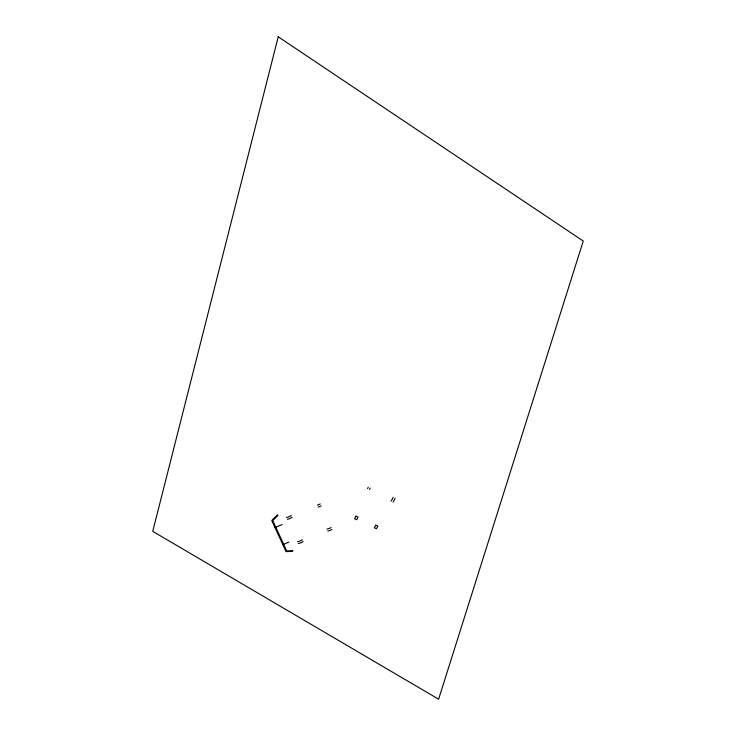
<?xml version="1.0" encoding="UTF-8"?>
<svg xmlns="http://www.w3.org/2000/svg" width="736" height="736" viewBox="0 0 736 736"><rect width="100%" height="100%" fill="white"/><g stroke="black" fill="none" stroke-linecap="round" stroke-linejoin="round"><path stroke-width="1.1" d="M277.481 514.887L271.759 520.527L286.028 551.623L292.302 551.42M277.969 515.458L272.771 520.573L286.672 550.878L292.992 550.684M274.988 527.565L282.155 524.538M282.826 544.658L288.917 542.082M393.088 497.334A5.888 1.132 -65.6 0 1 391.074 501.216M395.094 498.254A5.879 1.141 -65.6 0 1 393.079 502.136M368.23 487.204A5.897 1.012 -65.5 0 1 367.549 488.538M370.245 488.124A5.897 1.021 -65.5 0 1 369.564 489.458M291.355 515.485A5.216 1.536 -24.8 0 1 286.562 517.509M292.183 517.298A5.216 1.546 -24.9 0 1 287.39 519.322M320.234 503.921A5.897 1.748 -24.4 0 1 317.418 505.108M321.117 505.88A5.897 1.757 -24.4 0 1 318.302 507.067M303.195 541.54A5.189 1.638 -25 0 1 298.42 543.545M302.376 539.736A5.189 1.628 -25 0 1 297.602 541.751M331.945 529.515A5.87 1.858 -24.5 0 1 327.805 531.061M331.071 527.574A5.87 1.849 -24.5 0 1 326.94 529.11M278.236 36.8L152.738 531.346L438.61 699.2L583.262 241.049L278.236 36.8M355.966 516.148L354.54 518.751L356.693 519.726L358.11 517.123L355.966 516.148M375.765 525.154L374.33 527.749L376.464 528.715L377.899 526.12L375.765 525.154"/></g></svg>
